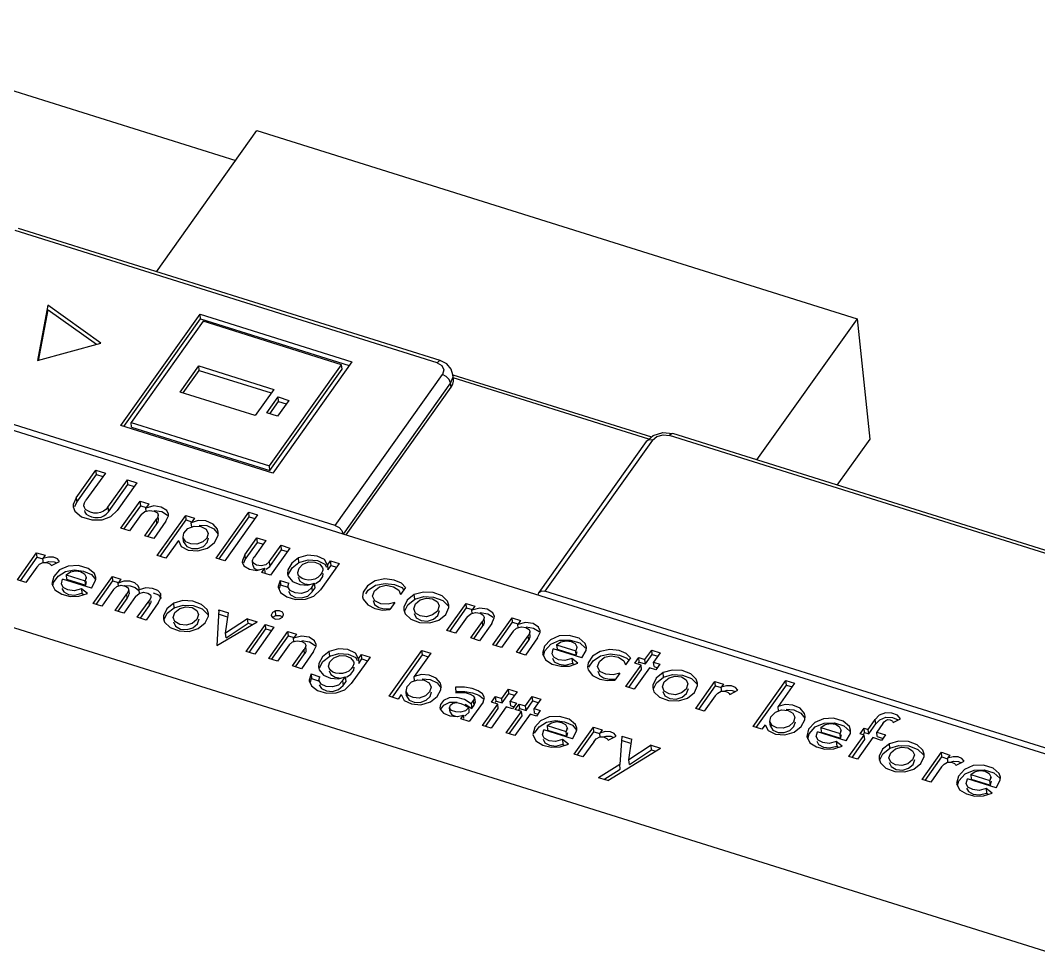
# Model space of a CAD drawing. Header units: millimetres. Extents: x 0 to 594, y 0 to 420.
# Drawn here: x 445.39 to 457.4, y 227.58 to 238.51 of the extents above; entities that cross this region are included whole.
import ezdxf

# ---------------------------------------------------------------- set-up
doc = ezdxf.new("R2010")
doc.units = ezdxf.units.MM
doc.header["$LTSCALE"] = 32.67
doc.layers.get('0').update_dxf_attribs({"linetype": 'CONTINUOUS'})
doc.styles.get("Standard").update_dxf_attribs({"font": 'txt', "width": 0.8})
doc.dimstyles.get("Standard").update_dxf_attribs({"dimtxt": 2.5, "dimasz": 3, "dimexe": 1.5, "dimexo": 1.2, "dimtad": 1, "dimdsep": 46, "dimtxsty": 'STANDARD', "dimblk": '_FILLED', "dimblk1": '_FILLED', "dimblk2": '_FILLED', "dimcen": 0.09, "dimazin": 2, "dimtol": 1, "dimtp": 0.01, "dimtm": 0.01, "dimtfac": 1, "dimtofl": 0, "dimtmove": 0, "dimatfit": 3, "dimldrblk": '_FILLED', "dimfxl": 1, "dimtolj": 1, "dimarcsym": 0})

# ---------------------------------------------------------------- blocks, each defined once
blk = doc.blocks.new('_FILLED')
at = {"color": 0, "linetype": 'BYBLOCK'}
blk.add_solid([(0, 0), (-1, 0.1667), (-1, -0.1667)], dxfattribs=at)

msp = doc.modelspace()

# ---------------------------------------------------------------- linework, layer by layer
at = {"color": 7, "linetype": 'CONTINUOUS'}
for p, q in [((422.472, 238.507), (527.627, 205.526)), ((444.16, 238.037), (447.932, 236.854)), ((446.998, 235.542), (448.182, 237.206)), ((448.182, 237.206), (455.257, 234.987)), ((450.343, 234.493), (445.368, 236.053)), ((445.714, 235.146), (445.592, 234.494)), ((446.34, 234.7), (445.714, 235.146)), ((445.607, 234.491), (445.72, 235.093)), ((445.72, 235.093), (446.29, 234.686)), ((446.577, 233.729), (447.51, 235.04)), ((446.612, 233.717), (447.515, 234.987)), ((447.515, 234.987), (447.51, 235.04)), ((447.51, 235.04), (449.3, 234.478)), ((447.515, 234.987), (449.27, 234.436)), ((455.257, 234.987), (454.073, 233.323)), ((455.257, 234.987), (455.407, 233.567)), ((447.548, 234.957), (446.697, 233.762)), ((449.18, 234.445), (447.548, 234.957)), ((445.592, 234.494), (446.34, 234.7)), ((447.277, 234.122), (447.497, 234.431)), ((447.313, 234.111), (447.502, 234.378)), ((447.502, 234.378), (447.497, 234.431)), ((447.497, 234.431), (448.381, 234.154)), ((447.502, 234.378), (448.351, 234.111)), ((448.33, 233.25), (449.18, 234.445)), ((448.335, 233.196), (449.186, 234.392)), ((449.3, 234.478), (448.367, 233.167)), ((449.186, 234.392), (449.18, 234.445)), ((450.419, 234.453), (450.343, 234.493)), ((450.492, 234.326), (452.832, 233.592)), ((450.498, 234.273), (450.493, 234.326)), ((449.199, 232.447), (443.781, 234.147)), ((449.102, 232.548), (443.862, 234.192)), ((448.381, 234.154), (448.161, 233.845)), ((450.465, 234.231), (449.198, 232.447)), ((449.232, 232.437), (450.472, 234.18)), ((448.161, 233.845), (447.277, 234.122)), ((448.298, 233.876), (448.432, 234.064)), ((448.557, 234.024), (448.424, 233.836)), ((448.437, 234.01), (448.432, 234.064)), ((448.432, 234.064), (448.557, 234.024)), ((448.334, 233.865), (448.437, 234.01)), ((448.437, 234.01), (448.527, 233.982)), ((448.424, 233.836), (448.298, 233.876)), ((448.367, 233.167), (446.577, 233.729)), ((446.703, 233.708), (446.697, 233.762)), ((446.697, 233.762), (448.33, 233.25)), ((446.703, 233.708), (448.335, 233.196)), ((452.771, 233.54), (451.504, 231.759)), ((452.968, 233.644), (453.085, 233.633)), ((464.98, 229.902), (453.085, 233.633)), ((455.407, 233.567), (455.021, 233.025)), ((446.05, 232.876), (446.282, 233.202)), ((446.288, 233.149), (446.282, 233.202)), ((446.282, 233.202), (446.394, 233.167)), ((448.335, 233.196), (448.33, 233.25)), ((446.056, 232.823), (446.288, 233.149)), ((446.394, 233.167), (446.164, 232.845)), ((446.288, 233.149), (446.364, 233.125)), ((446.424, 232.763), (446.654, 233.086)), ((446.659, 233.033), (446.654, 233.086)), ((446.654, 233.086), (446.765, 233.051)), ((446.43, 232.71), (446.659, 233.033)), ((446.765, 233.051), (446.533, 232.725)), ((446.659, 233.033), (446.735, 233.009)), ((446.05, 232.876), (446.016, 232.795)), ((446.035, 232.773), (446.056, 232.823)), ((446.578, 232.515), (446.805, 232.835)), ((446.811, 232.781), (446.805, 232.835)), ((446.805, 232.835), (446.907, 232.802)), ((446.016, 232.795), (446.016, 232.769)), ((446.613, 232.504), (446.811, 232.781)), ((446.811, 232.781), (446.875, 232.761)), ((446.818, 232.678), (446.86, 232.712)), ((446.907, 232.802), (446.872, 232.753)), ((446.965, 232.779), (446.872, 232.753)), ((446.876, 232.716), (446.872, 232.753)), ((446.97, 232.726), (447.06, 232.712)), ((447.007, 232.696), (447.016, 232.673)), ((447.06, 232.712), (447.125, 232.671)), ((447.699, 232.164), (448.084, 232.705)), ((448.09, 232.652), (448.084, 232.705)), ((448.084, 232.705), (448.186, 232.673)), ((446.818, 232.678), (446.68, 232.483)), ((446.859, 232.427), (446.997, 232.622)), ((447.108, 232.597), (446.964, 232.394)), ((447.006, 232.636), (446.997, 232.622)), ((447.002, 232.568), (447.011, 232.582)), ((447.005, 232.195), (447.341, 232.666)), ((447.016, 232.673), (447.016, 232.664)), ((447.022, 232.61), (447.022, 232.619)), ((447.041, 232.183), (447.347, 232.613)), ((447.108, 232.597), (447.137, 232.662)), ((447.137, 232.662), (447.137, 232.681)), ((447.347, 232.613), (447.341, 232.666)), ((447.341, 232.666), (447.444, 232.634)), ((447.347, 232.613), (447.41, 232.593)), ((447.444, 232.634), (447.406, 232.58)), ((447.489, 232.606), (447.406, 232.58)), ((447.412, 232.527), (447.406, 232.58)), ((447.734, 232.153), (448.09, 232.652)), ((448.186, 232.673), (447.801, 232.132)), ((448.09, 232.652), (448.156, 232.631)), ((446.68, 232.483), (446.578, 232.515)), ((446.894, 232.416), (447.002, 232.568)), ((447.311, 232.411), (447.32, 232.457)), ((447.32, 232.457), (447.368, 232.511)), ((447.368, 232.511), (447.442, 232.54)), ((447.442, 232.54), (447.521, 232.537)), ((447.723, 232.428), (447.726, 232.471)), ((446.964, 232.394), (446.859, 232.427)), ((447.256, 232.369), (447.109, 232.162)), ((447.256, 232.369), (447.257, 232.352)), ((447.256, 232.369), (447.289, 232.3)), ((447.317, 232.358), (447.311, 232.412)), ((447.312, 232.403), (447.311, 232.411)), ((447.344, 232.357), (447.312, 232.403)), ((447.317, 232.357), (447.318, 232.349)), ((447.318, 232.349), (447.353, 232.301)), ((447.551, 232.302), (447.596, 232.348)), ((447.596, 232.348), (447.612, 232.401)), ((448.038, 232.2), (448.182, 232.403)), ((448.044, 232.147), (448.188, 232.349)), ((448.288, 232.37), (448.149, 232.175)), ((448.188, 232.349), (448.182, 232.403)), ((448.182, 232.403), (448.288, 232.37)), ((448.188, 232.349), (448.258, 232.328)), ((463.835, 227.857), (449.199, 232.447)), ((445.357, 231.908), (445.584, 232.227)), ((445.59, 232.174), (445.584, 232.227)), ((445.584, 232.227), (445.685, 232.196)), ((447.289, 232.3), (447.372, 232.256)), ((447.353, 232.301), (447.414, 232.276)), ((447.414, 232.276), (447.486, 232.277)), ((447.486, 232.277), (447.551, 232.302)), ((448.327, 232.119), (448.466, 232.314)), ((448.333, 232.066), (448.471, 232.261)), ((448.568, 232.282), (448.341, 231.962)), ((448.471, 232.261), (448.466, 232.314)), ((448.466, 232.314), (448.568, 232.282)), ((448.471, 232.261), (448.538, 232.24)), ((445.392, 231.897), (445.59, 232.174)), ((445.59, 232.174), (445.657, 232.153)), ((445.657, 232.112), (445.703, 232.112)), ((445.685, 232.196), (445.658, 232.158)), ((445.664, 232.105), (445.658, 232.158)), ((445.703, 232.112), (445.74, 232.096)), ((445.758, 232.075), (445.854, 232.123)), ((445.789, 232.12), (445.821, 232.106)), ((447.109, 232.162), (447.005, 232.195)), ((447.801, 232.132), (447.699, 232.164)), ((448.027, 232.108), (448.044, 232.147)), ((448.13, 232.124), (448.13, 232.134)), ((448.136, 232.07), (448.13, 232.123)), ((448.141, 232.162), (448.149, 232.175)), ((448.596, 232.049), (448.675, 232.112)), ((448.78, 232.197), (448.67, 232.166)), ((448.675, 232.112), (448.784, 232.144)), ((448.891, 232.188), (448.78, 232.197)), ((448.784, 232.144), (448.895, 232.136)), ((448.978, 232.146), (448.891, 232.188)), ((448.895, 232.136), (448.983, 232.093)), ((449.151, 232.099), (448.929, 231.787)), ((449.013, 232.078), (448.978, 232.146)), ((449.013, 232.078), (449.05, 232.13)), ((449.056, 232.077), (449.05, 232.13)), ((449.05, 232.13), (449.151, 232.099)), ((445.586, 232.056), (445.458, 231.877)), ((445.854, 232.023), (445.785, 231.946)), ((445.837, 231.951), (445.924, 232.005)), ((445.955, 232.069), (445.854, 232.023)), ((445.924, 232.005), (446.028, 232.025)), ((445.93, 231.966), (445.981, 232)), ((446.076, 232.076), (445.955, 232.069)), ((446.028, 232.025), (446.136, 232.011)), ((446.19, 232.042), (446.076, 232.076)), ((446.136, 232.011), (446.23, 231.97)), ((446.147, 231.979), (446.168, 231.939)), ((448.182, 232.018), (448.274, 232.044)), ((448.239, 231.995), (448.274, 232.044)), ((448.341, 231.962), (448.239, 231.995)), ((448.279, 231.991), (448.274, 232.044)), ((448.291, 232.031), (448.333, 232.066)), ((448.547, 232.023), (448.543, 231.979)), ((448.554, 231.974), (448.596, 232.049)), ((448.669, 231.967), (448.662, 231.992)), ((448.955, 232.049), (448.958, 232.035)), ((448.959, 231.948), (448.963, 231.983)), ((448.983, 232.093), (449.001, 232.058)), ((449.013, 232.078), (449.019, 232.025)), ((449.019, 232.025), (449.056, 232.077)), ((449.056, 232.077), (449.121, 232.057)), ((445.458, 231.877), (445.357, 231.908)), ((445.785, 231.946), (445.763, 231.86)), ((445.763, 231.86), (445.799, 231.787)), ((445.877, 231.859), (445.89, 231.915)), ((446.229, 231.809), (445.89, 231.915)), ((445.93, 231.966), (445.936, 231.913)), ((445.93, 231.966), (446.157, 231.895)), ((445.936, 231.913), (446.163, 231.842)), ((446.168, 231.939), (446.157, 231.895)), ((446.163, 231.842), (446.157, 231.895)), ((446.163, 231.842), (446.173, 231.886)), ((446.168, 231.939), (446.169, 231.923)), ((446.229, 231.809), (446.279, 231.899)), ((446.23, 231.97), (446.281, 231.907)), ((446.25, 231.628), (446.477, 231.947)), ((446.279, 231.899), (446.281, 231.935)), ((446.286, 231.617), (446.483, 231.894)), ((446.483, 231.894), (446.477, 231.947)), ((446.477, 231.947), (446.578, 231.916)), ((446.483, 231.894), (446.546, 231.874)), ((446.578, 231.916), (446.545, 231.869)), ((446.613, 231.893), (446.545, 231.869)), ((446.548, 231.833), (446.545, 231.869)), ((446.683, 231.89), (446.613, 231.893)), ((448.456, 231.9), (448.461, 231.847)), ((448.456, 231.9), (448.558, 231.868)), ((448.546, 231.826), (448.558, 231.868)), ((448.668, 231.939), (448.689, 231.893)), ((448.687, 231.943), (448.669, 231.967)), ((448.689, 231.893), (448.741, 231.861)), ((448.787, 231.904), (448.749, 231.91)), ((448.777, 231.843), (448.862, 231.866)), ((448.826, 231.907), (448.787, 231.904)), ((448.828, 231.818), (448.862, 231.866)), ((448.868, 231.813), (448.862, 231.866)), ((449.581, 231.842), (449.695, 231.864)), ((445.882, 231.806), (445.903, 231.764)), ((445.903, 231.764), (445.959, 231.735)), ((445.959, 231.735), (446.034, 231.725)), ((446.034, 231.725), (446.117, 231.748)), ((446.111, 231.801), (446.117, 231.748)), ((446.182, 231.747), (446.111, 231.801)), ((446.117, 231.748), (446.137, 231.732)), ((446.489, 231.791), (446.351, 231.597)), ((446.489, 231.791), (446.529, 231.828)), ((446.509, 231.547), (446.647, 231.741)), ((446.667, 231.778), (446.647, 231.741)), ((446.663, 231.811), (446.668, 231.796)), ((446.668, 231.796), (446.667, 231.778)), ((446.668, 231.796), (446.674, 231.743)), ((446.672, 231.725), (446.674, 231.742)), ((446.687, 231.837), (446.746, 231.817)), ((446.746, 231.817), (446.787, 231.782)), ((446.75, 231.709), (446.791, 231.745)), ((446.873, 231.812), (446.791, 231.788)), ((446.791, 231.788), (446.791, 231.807)), ((446.795, 231.746), (446.791, 231.788)), ((448.448, 231.807), (448.461, 231.847)), ((448.461, 231.847), (448.545, 231.821)), ((448.828, 231.818), (448.778, 231.77)), ((448.834, 231.765), (448.868, 231.813)), ((448.852, 231.714), (448.929, 231.787)), ((449.435, 231.761), (449.428, 231.708)), ((449.935, 231.818), (449.876, 231.735)), ((450.144, 231.762), (450.037, 231.732)), ((450.261, 231.757), (450.144, 231.762)), ((450.365, 231.718), (450.261, 231.757)), ((451.497, 231.726), (451.504, 231.759)), ((451.504, 231.759), (451.535, 231.776)), ((451.535, 231.776), (451.578, 231.772)), ((463.739, 227.958), (451.578, 231.772)), ((446.351, 231.597), (446.25, 231.628)), ((446.544, 231.536), (446.653, 231.688)), ((446.75, 231.709), (446.612, 231.515)), ((446.653, 231.688), (446.672, 231.725)), ((446.771, 231.465), (446.91, 231.659)), ((447.018, 231.635), (446.874, 231.433)), ((446.929, 231.695), (446.91, 231.659)), ((446.915, 231.606), (446.935, 231.642)), ((446.931, 231.713), (446.929, 231.695)), ((446.935, 231.642), (446.936, 231.66)), ((447.018, 231.635), (447.046, 231.688)), ((447.046, 231.688), (447.05, 231.725)), ((447.308, 231.662), (447.201, 231.631)), ((447.425, 231.656), (447.308, 231.662)), ((447.529, 231.617), (447.425, 231.656)), ((448.636, 231.7), (448.708, 231.693)), ((449.55, 231.662), (449.568, 231.616)), ((449.807, 231.639), (449.749, 231.557)), ((449.959, 231.612), (450.043, 231.678)), ((450.03, 231.564), (450.051, 231.623)), ((450.043, 231.678), (450.149, 231.709)), ((450.051, 231.623), (450.108, 231.67)), ((450.149, 231.709), (450.265, 231.704)), ((450.265, 231.704), (450.372, 231.664)), ((450.372, 231.664), (450.437, 231.6)), ((450.421, 231.31), (450.649, 231.629)), ((450.654, 231.576), (450.649, 231.629)), ((450.649, 231.629), (450.751, 231.597)), ((446.612, 231.515), (446.509, 231.547)), ((446.807, 231.454), (446.915, 231.606)), ((447.123, 231.512), (447.207, 231.578)), ((447.207, 231.578), (447.312, 231.608)), ((447.312, 231.608), (447.429, 231.603)), ((447.429, 231.603), (447.536, 231.563)), ((447.536, 231.563), (447.601, 231.499)), ((447.609, 231.48), (447.609, 231.509)), ((447.732, 231.554), (447.71, 231.134)), ((447.735, 231.522), (447.732, 231.554)), ((447.732, 231.554), (447.845, 231.518)), ((447.737, 231.501), (447.83, 231.472)), ((447.812, 231.277), (447.845, 231.518)), ((449.663, 231.55), (449.749, 231.557)), ((449.682, 231.566), (449.752, 231.567)), ((449.915, 231.584), (449.915, 231.553)), ((449.921, 231.533), (449.959, 231.612)), ((450.315, 231.487), (450.335, 231.546)), ((450.445, 231.581), (450.445, 231.609)), ((450.457, 231.299), (450.654, 231.576)), ((450.654, 231.576), (450.718, 231.556)), ((450.662, 231.472), (450.703, 231.507)), ((450.751, 231.597), (450.716, 231.548)), ((450.808, 231.574), (450.716, 231.548)), ((450.72, 231.511), (450.716, 231.548)), ((450.814, 231.52), (450.903, 231.506)), ((450.903, 231.506), (450.968, 231.465)), ((446.874, 231.433), (446.771, 231.465)), ((447.079, 231.483), (447.079, 231.452)), ((447.427, 231.341), (447.479, 231.386)), ((447.479, 231.386), (447.499, 231.446)), ((447.71, 231.134), (448.184, 231.412)), ((448.072, 231.447), (447.812, 231.277)), ((447.817, 231.223), (448.078, 231.394)), ((448.054, 231.062), (448.282, 231.381)), ((448.078, 231.394), (448.072, 231.447)), ((448.072, 231.447), (448.184, 231.412)), ((448.078, 231.394), (448.127, 231.379)), ((448.287, 231.328), (448.282, 231.381)), ((448.282, 231.381), (448.382, 231.35)), ((448.369, 231.466), (448.405, 231.486)), ((449.995, 231.444), (450.1, 231.405)), ((450.263, 231.441), (450.315, 231.487)), ((450.662, 231.472), (450.524, 231.278)), ((450.702, 231.222), (450.84, 231.416)), ((450.951, 231.392), (450.807, 231.189)), ((450.849, 231.43), (450.84, 231.416)), ((450.846, 231.363), (450.855, 231.377)), ((450.85, 231.49), (450.86, 231.467)), ((450.86, 231.467), (450.859, 231.458)), ((450.865, 231.405), (450.865, 231.414)), ((450.951, 231.392), (450.98, 231.457)), ((450.961, 231.141), (451.189, 231.46)), ((450.98, 231.457), (450.981, 231.476)), ((450.997, 231.129), (451.194, 231.407)), ((451.194, 231.407), (451.189, 231.46)), ((451.189, 231.46), (451.291, 231.428)), ((451.194, 231.407), (451.258, 231.386)), ((451.291, 231.428), (451.256, 231.378)), ((451.348, 231.404), (451.256, 231.378)), ((451.26, 231.341), (451.256, 231.378)), ((447.158, 231.344), (447.264, 231.304)), ((447.817, 231.223), (447.812, 231.277)), ((448.09, 231.051), (448.287, 231.328)), ((448.382, 231.35), (448.155, 231.031)), ((448.287, 231.328), (448.352, 231.308)), ((448.32, 230.979), (448.547, 231.298)), ((448.552, 231.245), (448.547, 231.298)), ((448.547, 231.298), (448.649, 231.266)), ((448.649, 231.266), (448.614, 231.217)), ((450.524, 231.278), (450.421, 231.31)), ((450.738, 231.211), (450.846, 231.363)), ((451.202, 231.303), (451.064, 231.108)), ((451.202, 231.303), (451.243, 231.337)), ((451.354, 231.351), (451.443, 231.337)), ((451.389, 231.261), (451.38, 231.247)), ((451.39, 231.321), (451.4, 231.298)), ((451.4, 231.298), (451.399, 231.289)), ((451.443, 231.337), (451.508, 231.296)), ((451.491, 231.222), (451.52, 231.287)), ((451.52, 231.287), (451.521, 231.306)), ((448.355, 230.968), (448.552, 231.245)), ((448.56, 231.141), (448.422, 230.947)), ((448.552, 231.245), (448.616, 231.225)), ((448.56, 231.141), (448.601, 231.176)), ((448.706, 231.243), (448.614, 231.217)), ((448.618, 231.18), (448.614, 231.217)), ((448.712, 231.19), (448.801, 231.175)), ((448.748, 231.159), (448.758, 231.136)), ((448.758, 231.136), (448.758, 231.127)), ((448.801, 231.175), (448.866, 231.134)), ((448.878, 231.126), (448.879, 231.145)), ((450.807, 231.189), (450.702, 231.222)), ((451.064, 231.108), (450.961, 231.141)), ((451.242, 231.053), (451.38, 231.247)), ((451.278, 231.041), (451.386, 231.194)), ((451.491, 231.222), (451.347, 231.02)), ((451.386, 231.194), (451.395, 231.208)), ((451.405, 231.236), (451.405, 231.245)), ((451.641, 231.201), (451.571, 231.124)), ((451.575, 231.069), (451.648, 231.148)), ((451.744, 231.246), (451.641, 231.201)), ((451.648, 231.148), (451.754, 231.194)), ((451.715, 231.142), (451.766, 231.176)), ((451.715, 231.142), (451.72, 231.089)), ((451.715, 231.142), (451.941, 231.071)), ((451.864, 231.251), (451.744, 231.246)), ((451.754, 231.194), (451.874, 231.197)), ((451.979, 231.217), (451.864, 231.251)), ((451.874, 231.197), (451.987, 231.162)), ((451.932, 231.155), (451.952, 231.115)), ((451.987, 231.162), (452.057, 231.1)), ((448.155, 231.031), (448.054, 231.062)), ((448.6, 230.891), (448.738, 231.085)), ((448.636, 230.88), (448.744, 231.032)), ((448.849, 231.061), (448.705, 230.858)), ((448.747, 231.099), (448.738, 231.085)), ((448.744, 231.032), (448.753, 231.046)), ((448.763, 231.074), (448.763, 231.083)), ((448.849, 231.061), (448.878, 231.126)), ((449.144, 231.093), (449.034, 231.061)), ((449.039, 231.008), (449.148, 231.039)), ((449.255, 231.084), (449.144, 231.093)), ((449.148, 231.039), (449.259, 231.031)), ((449.342, 231.042), (449.255, 231.084)), ((449.259, 231.031), (449.347, 230.989)), ((449.377, 230.974), (449.342, 231.042)), ((449.377, 230.974), (449.414, 231.026)), ((449.42, 230.973), (449.414, 231.026)), ((449.414, 231.026), (449.515, 230.995)), ((449.742, 230.533), (450.127, 231.074)), ((449.778, 230.522), (450.133, 231.021)), ((450.231, 231.042), (450.035, 230.767)), ((450.133, 231.021), (450.127, 231.074)), ((450.127, 231.074), (450.231, 231.042)), ((450.133, 231.021), (450.201, 231)), ((451.347, 231.02), (451.242, 231.053)), ((451.571, 231.124), (451.548, 231.036)), ((451.548, 231.036), (451.583, 230.963)), ((451.56, 231.01), (451.575, 231.069)), ((451.661, 231.035), (451.675, 231.091)), ((452.014, 230.985), (451.675, 231.091)), ((451.72, 231.089), (451.947, 231.018)), ((451.952, 231.115), (451.941, 231.071)), ((451.947, 231.018), (451.941, 231.071)), ((451.947, 231.018), (451.958, 231.062)), ((451.952, 231.115), (451.954, 231.099)), ((452.014, 230.985), (452.063, 231.073)), ((452.063, 231.073), (452.066, 231.11)), ((452.234, 231.01), (452.348, 231.032)), ((452.757, 230.968), (452.836, 231.079)), ((452.762, 230.915), (452.841, 231.026)), ((452.841, 231.026), (452.836, 231.079)), ((452.836, 231.079), (452.937, 231.047)), ((452.841, 231.026), (452.907, 231.005)), ((452.937, 231.047), (452.858, 230.936)), ((448.422, 230.947), (448.32, 230.979)), ((448.911, 230.919), (448.908, 230.875)), ((448.918, 230.87), (448.96, 230.945)), ((448.96, 230.945), (449.039, 231.008)), ((449.515, 230.995), (449.293, 230.682)), ((449.319, 230.944), (449.322, 230.931)), ((449.347, 230.989), (449.365, 230.954)), ((449.377, 230.974), (449.383, 230.921)), ((449.383, 230.921), (449.42, 230.973)), ((449.42, 230.973), (449.485, 230.953)), ((451.667, 230.982), (451.688, 230.94)), ((451.688, 230.94), (451.744, 230.911)), ((451.744, 230.911), (451.818, 230.901)), ((451.818, 230.901), (451.901, 230.923)), ((451.896, 230.977), (451.901, 230.923)), ((451.967, 230.923), (451.896, 230.977)), ((451.901, 230.923), (451.922, 230.908)), ((452.087, 230.929), (452.081, 230.876)), ((452.093, 230.876), (452.144, 230.953)), ((452.144, 230.953), (452.234, 231.01)), ((452.587, 230.986), (452.528, 230.903)), ((452.53, 230.649), (452.71, 230.902)), ((452.637, 230.925), (452.684, 230.991)), ((452.71, 230.902), (452.637, 230.925)), ((452.679, 230.924), (452.689, 230.937)), ((452.689, 230.937), (452.684, 230.991)), ((452.684, 230.991), (452.757, 230.968)), ((452.689, 230.937), (452.762, 230.915)), ((452.715, 230.849), (452.71, 230.902)), ((452.762, 230.915), (452.757, 230.968)), ((452.864, 230.883), (452.858, 230.936)), ((452.858, 230.936), (452.931, 230.913)), ((452.931, 230.913), (452.884, 230.847)), ((448.705, 230.858), (448.6, 230.891)), ((448.82, 230.796), (448.825, 230.743)), ((448.82, 230.796), (448.922, 230.764)), ((449.033, 230.863), (449.026, 230.888)), ((449.032, 230.835), (449.053, 230.789)), ((449.051, 230.839), (449.033, 230.863)), ((449.053, 230.789), (449.104, 230.757)), ((449.151, 230.8), (449.113, 230.806)), ((449.19, 230.802), (449.151, 230.8)), ((449.322, 230.843), (449.327, 230.878)), ((450.12, 230.791), (450.035, 230.767)), ((452.202, 230.83), (452.221, 230.784)), ((452.46, 230.807), (452.401, 230.725)), ((452.565, 230.638), (452.715, 230.849)), ((452.811, 230.87), (452.631, 230.617)), ((452.884, 230.847), (452.811, 230.87)), ((452.864, 230.883), (452.892, 230.874)), ((453.077, 230.842), (452.971, 230.812)), ((452.976, 230.759), (453.082, 230.789)), ((453.194, 230.837), (453.077, 230.842)), ((453.082, 230.789), (453.198, 230.784)), ((453.298, 230.798), (453.194, 230.837)), ((453.198, 230.784), (453.305, 230.744)), ((448.812, 230.702), (448.825, 230.743)), ((448.825, 230.743), (448.909, 230.717)), ((448.911, 230.722), (448.922, 230.764)), ((449.141, 230.739), (449.226, 230.762)), ((449.192, 230.714), (449.142, 230.666)), ((449.192, 230.714), (449.226, 230.762)), ((449.198, 230.661), (449.232, 230.709)), ((449.216, 230.61), (449.293, 230.682)), ((449.232, 230.709), (449.226, 230.762)), ((449.951, 230.648), (450.004, 230.702)), ((450.004, 230.702), (450.078, 230.728)), ((450.041, 230.714), (450.035, 230.767)), ((450.078, 230.728), (450.153, 230.723)), ((450.13, 230.738), (450.222, 230.73)), ((450.153, 230.723), (450.211, 230.691)), ((450.211, 230.691), (450.235, 230.64)), ((450.351, 230.611), (450.354, 230.655)), ((452.315, 230.718), (452.401, 230.725)), ((452.335, 230.734), (452.405, 230.735)), ((452.849, 230.664), (452.848, 230.633)), ((452.854, 230.613), (452.892, 230.693)), ((452.892, 230.693), (452.976, 230.759)), ((452.963, 230.644), (452.984, 230.703)), ((452.984, 230.703), (453.041, 230.751)), ((453.305, 230.744), (453.37, 230.68)), ((453.355, 230.39), (453.582, 230.709)), ((453.378, 230.661), (453.378, 230.689)), ((453.39, 230.379), (453.587, 230.656)), ((453.587, 230.656), (453.582, 230.709)), ((453.582, 230.709), (453.683, 230.677)), ((453.587, 230.656), (453.655, 230.635)), ((453.683, 230.677), (453.656, 230.639)), ((454.033, 230.177), (454.418, 230.718)), ((454.069, 230.166), (454.424, 230.665)), ((454.521, 230.686), (454.326, 230.411)), ((454.424, 230.665), (454.418, 230.718)), ((454.418, 230.718), (454.521, 230.686)), ((454.424, 230.665), (454.491, 230.644)), ((449, 230.596), (449.073, 230.589)), ((449.846, 230.5), (449.742, 230.533)), ((449.883, 230.553), (449.846, 230.5)), ((449.939, 230.591), (449.951, 230.648)), ((449.945, 230.538), (449.939, 230.591)), ((449.967, 230.544), (449.939, 230.591)), ((449.945, 230.538), (449.976, 230.488)), ((450.022, 230.517), (449.967, 230.544)), ((450.167, 230.537), (450.095, 230.512)), ((450.223, 230.532), (450.24, 230.587)), ((450.308, 230.531), (450.351, 230.611)), ((450.523, 230.641), (450.527, 230.575)), ((450.528, 230.588), (450.633, 230.589)), ((450.633, 230.589), (450.723, 230.573)), ((450.723, 230.573), (450.796, 230.546)), ((450.796, 230.546), (450.848, 230.508)), ((450.863, 230.519), (450.842, 230.561)), ((451.068, 230.507), (451.147, 230.619)), ((451.073, 230.454), (451.152, 230.565)), ((451.152, 230.565), (451.147, 230.619)), ((451.147, 230.619), (451.248, 230.587)), ((451.152, 230.565), (451.214, 230.546)), ((451.248, 230.587), (451.169, 230.476)), ((452.631, 230.617), (452.53, 230.649)), ((453.196, 230.521), (453.248, 230.567)), ((453.248, 230.567), (453.269, 230.626)), ((453.584, 230.538), (453.456, 230.358)), ((453.655, 230.594), (453.701, 230.594)), ((453.662, 230.586), (453.656, 230.639)), ((453.701, 230.594), (453.738, 230.577)), ((453.756, 230.556), (453.851, 230.604)), ((453.785, 230.602), (453.819, 230.588)), ((449.976, 230.488), (450.035, 230.462)), ((450.004, 230.443), (450.115, 230.434)), ((450.095, 230.512), (450.022, 230.517)), ((450.035, 230.462), (450.108, 230.46)), ((450.108, 230.46), (450.176, 230.486)), ((450.115, 230.434), (450.227, 230.467)), ((450.176, 230.486), (450.223, 230.532)), ((450.227, 230.467), (450.308, 230.531)), ((450.344, 230.436), (450.337, 230.397)), ((450.38, 230.483), (450.344, 230.436)), ((450.349, 230.382), (450.386, 230.43)), ((450.448, 230.515), (450.38, 230.483)), ((450.386, 230.43), (450.455, 230.462)), ((450.455, 230.462), (450.544, 230.465)), ((450.586, 230.448), (450.634, 230.429)), ((450.709, 230.443), (450.629, 230.494)), ((450.634, 230.429), (450.678, 230.4)), ((450.635, 230.441), (450.714, 230.389)), ((450.847, 230.465), (450.685, 230.237)), ((450.709, 230.443), (450.736, 230.482)), ((450.709, 230.443), (450.714, 230.389)), ((450.714, 230.389), (450.742, 230.428)), ((450.747, 230.513), (450.736, 230.482)), ((450.742, 230.428), (450.753, 230.459)), ((450.747, 230.513), (450.753, 230.459)), ((450.841, 230.188), (451.021, 230.442)), ((450.847, 230.465), (450.863, 230.519)), ((450.948, 230.465), (450.995, 230.53)), ((451.021, 230.442), (450.948, 230.465)), ((450.991, 230.463), (451.001, 230.477)), ((451.001, 230.477), (450.995, 230.53)), ((450.995, 230.53), (451.068, 230.507)), ((451.001, 230.477), (451.073, 230.454)), ((451.027, 230.388), (451.021, 230.442)), ((451.073, 230.454), (451.068, 230.507)), ((451.175, 230.422), (451.169, 230.476)), ((451.169, 230.476), (451.242, 230.453)), ((451.175, 230.422), (451.204, 230.413)), ((451.242, 230.453), (451.195, 230.387)), ((451.228, 230.377), (451.275, 230.442)), ((451.281, 230.389), (451.275, 230.442)), ((451.275, 230.442), (451.348, 230.42)), ((451.348, 230.42), (451.427, 230.531)), ((451.354, 230.366), (451.348, 230.42)), ((451.354, 230.366), (451.433, 230.478)), ((451.433, 230.478), (451.427, 230.531)), ((451.427, 230.531), (451.529, 230.499)), ((451.433, 230.478), (451.494, 230.458)), ((451.529, 230.499), (451.449, 230.388)), ((452.928, 230.524), (453.033, 230.485)), ((454.411, 230.435), (454.326, 230.411)), ((450.459, 230.345), (450.453, 230.398)), ((450.476, 230.367), (450.453, 230.398)), ((450.455, 230.302), (450.541, 230.294)), ((450.525, 230.349), (450.476, 230.367)), ((450.583, 230.345), (450.525, 230.349)), ((450.541, 230.294), (450.616, 230.312)), ((450.639, 230.363), (450.583, 230.345)), ((450.585, 230.269), (450.616, 230.312)), ((450.62, 230.272), (450.616, 230.312)), ((450.617, 230.301), (450.639, 230.306)), ((450.678, 230.4), (450.639, 230.363)), ((450.639, 230.306), (450.683, 230.345)), ((450.876, 230.177), (451.027, 230.388)), ((451.122, 230.41), (450.942, 230.157)), ((451.121, 230.101), (451.301, 230.354)), ((451.195, 230.387), (451.122, 230.41)), ((451.157, 230.089), (451.307, 230.301)), ((451.403, 230.322), (451.222, 230.069)), ((451.301, 230.354), (451.228, 230.377)), ((451.271, 230.375), (451.281, 230.389)), ((451.281, 230.389), (451.354, 230.366)), ((451.307, 230.301), (451.301, 230.354)), ((451.476, 230.299), (451.403, 230.322)), ((451.455, 230.335), (451.449, 230.388)), ((451.449, 230.388), (451.522, 230.365)), ((451.455, 230.335), (451.484, 230.326)), ((451.522, 230.365), (451.476, 230.299)), ((451.748, 230.296), (451.628, 230.29)), ((451.863, 230.263), (451.748, 230.296)), ((453.456, 230.358), (453.355, 230.39)), ((454.23, 230.236), (454.242, 230.292)), ((454.242, 230.292), (454.294, 230.346)), ((454.294, 230.346), (454.368, 230.372)), ((454.331, 230.358), (454.326, 230.411)), ((454.368, 230.372), (454.444, 230.367)), ((454.421, 230.382), (454.513, 230.374)), ((454.444, 230.367), (454.502, 230.335)), ((454.502, 230.335), (454.525, 230.285)), ((454.641, 230.256), (454.645, 230.3)), ((450.685, 230.237), (450.585, 230.269)), ((450.942, 230.157), (450.841, 230.188)), ((451.454, 230.098), (451.51, 230.173)), ((451.526, 230.244), (451.457, 230.167)), ((451.51, 230.173), (451.597, 230.226)), ((451.628, 230.29), (451.526, 230.244)), ((451.597, 230.226), (451.701, 230.246)), ((451.602, 230.187), (451.654, 230.221)), ((451.602, 230.187), (451.608, 230.134)), ((451.602, 230.187), (451.829, 230.116)), ((451.701, 230.246), (451.809, 230.232)), ((451.809, 230.232), (451.903, 230.191)), ((451.82, 230.2), (451.84, 230.16)), ((451.903, 230.191), (451.953, 230.128)), ((454.136, 230.145), (454.033, 230.177)), ((454.174, 230.198), (454.136, 230.145)), ((454.236, 230.182), (454.23, 230.236)), ((454.258, 230.188), (454.23, 230.236)), ((454.236, 230.182), (454.266, 230.133)), ((454.312, 230.161), (454.258, 230.188)), ((454.457, 230.181), (454.385, 230.157)), ((454.466, 230.13), (454.513, 230.176)), ((454.513, 230.176), (454.531, 230.231)), ((454.758, 230.224), (454.687, 230.146)), ((454.86, 230.269), (454.758, 230.224)), ((454.764, 230.171), (454.87, 230.217)), ((454.831, 230.165), (454.882, 230.199)), ((454.98, 230.273), (454.86, 230.269)), ((454.87, 230.217), (454.99, 230.22)), ((455.095, 230.239), (454.98, 230.273)), ((454.99, 230.22), (455.103, 230.184)), ((455.048, 230.178), (455.068, 230.138)), ((455.103, 230.184), (455.174, 230.123)), ((455.389, 230.142), (455.473, 230.26)), ((455.395, 230.089), (455.479, 230.207)), ((455.563, 230.214), (455.49, 230.111)), ((455.563, 230.214), (455.579, 230.233)), ((455.675, 230.282), (455.741, 230.257)), ((455.682, 230.223), (455.771, 230.267)), ((451.222, 230.069), (451.121, 230.101)), ((451.457, 230.167), (451.436, 230.081)), ((451.436, 230.081), (451.471, 230.008)), ((451.549, 230.08), (451.563, 230.136)), ((451.902, 230.03), (451.563, 230.136)), ((451.608, 230.134), (451.835, 230.063)), ((451.84, 230.16), (451.829, 230.116)), ((451.835, 230.063), (451.829, 230.116)), ((451.835, 230.063), (451.846, 230.107)), ((451.84, 230.16), (451.842, 230.144)), ((451.902, 230.03), (451.951, 230.12)), ((451.923, 229.849), (452.15, 230.168)), ((451.951, 230.12), (451.953, 230.156)), ((451.958, 229.838), (452.155, 230.115)), ((452.155, 230.115), (452.15, 230.168)), ((452.15, 230.168), (452.251, 230.136)), ((452.155, 230.115), (452.223, 230.094)), ((452.223, 230.053), (452.269, 230.053)), ((452.251, 230.136), (452.224, 230.098)), ((452.23, 230.045), (452.224, 230.098)), ((452.269, 230.053), (452.306, 230.036)), ((452.324, 230.015), (452.419, 230.063)), ((452.354, 230.061), (452.386, 230.047)), ((452.483, 230.064), (452.459, 229.727)), ((452.483, 230.064), (452.6, 230.027)), ((454.266, 230.133), (454.326, 230.106)), ((454.295, 230.087), (454.406, 230.079)), ((454.385, 230.157), (454.312, 230.161)), ((454.326, 230.106), (454.398, 230.105)), ((454.398, 230.105), (454.466, 230.13)), ((454.406, 230.079), (454.518, 230.111)), ((454.687, 230.146), (454.664, 230.059)), ((454.664, 230.059), (454.7, 229.985)), ((454.676, 230.033), (454.691, 230.092)), ((454.691, 230.092), (454.764, 230.171)), ((454.777, 230.058), (454.791, 230.113)), ((455.13, 230.007), (454.791, 230.113)), ((454.831, 230.165), (454.836, 230.111)), ((454.831, 230.165), (455.058, 230.094)), ((454.836, 230.111), (455.063, 230.04)), ((455.068, 230.138), (455.058, 230.094)), ((455.063, 230.04), (455.058, 230.094)), ((455.063, 230.04), (455.074, 230.084)), ((455.068, 230.138), (455.07, 230.121)), ((455.13, 230.007), (455.179, 230.096)), ((455.162, 229.823), (455.343, 230.076)), ((455.179, 230.096), (455.182, 230.133)), ((455.295, 230.091), (455.342, 230.157)), ((455.343, 230.076), (455.295, 230.091)), ((455.333, 230.083), (455.347, 230.104)), ((455.347, 230.104), (455.342, 230.157)), ((455.342, 230.157), (455.389, 230.142)), ((455.348, 230.023), (455.343, 230.076)), ((455.347, 230.104), (455.395, 230.089)), ((455.395, 230.089), (455.389, 230.142)), ((455.495, 230.057), (455.49, 230.111)), ((455.49, 230.111), (455.592, 230.079)), ((455.495, 230.057), (455.553, 230.039)), ((455.592, 230.079), (455.545, 230.013)), ((451.555, 230.027), (451.576, 229.985)), ((451.576, 229.985), (451.631, 229.956)), ((451.631, 229.956), (451.706, 229.946)), ((451.706, 229.946), (451.789, 229.968)), ((451.784, 230.022), (451.789, 229.968)), ((451.854, 229.968), (451.784, 230.022)), ((451.789, 229.968), (451.809, 229.953)), ((452.152, 229.997), (452.024, 229.817)), ((452.489, 230.01), (452.586, 229.98)), ((452.567, 229.784), (452.6, 230.027)), ((452.828, 229.955), (452.567, 229.784)), ((452.833, 229.902), (452.828, 229.955)), ((452.828, 229.955), (452.938, 229.921)), ((454.783, 230.005), (454.804, 229.963)), ((454.804, 229.963), (454.86, 229.934)), ((454.86, 229.934), (454.934, 229.924)), ((454.934, 229.924), (455.018, 229.946)), ((455.012, 229.999), (455.018, 229.946)), ((455.083, 229.946), (455.012, 229.999)), ((455.018, 229.946), (455.038, 229.931)), ((455.198, 229.812), (455.348, 230.023)), ((455.443, 230.045), (455.263, 229.792)), ((455.545, 230.013), (455.443, 230.045)), ((455.747, 230.005), (455.64, 229.974)), ((455.646, 229.921), (455.752, 229.952)), ((455.864, 230), (455.747, 230.005)), ((455.752, 229.952), (455.868, 229.947)), ((455.968, 229.96), (455.864, 230)), ((455.868, 229.947), (455.975, 229.907)), ((452.024, 229.817), (451.923, 229.849)), ((452.318, 229.538), (452.938, 229.921)), ((452.573, 229.73), (452.833, 229.902)), ((452.833, 229.902), (452.883, 229.887)), ((455.263, 229.792), (455.162, 229.823)), ((455.518, 229.827), (455.518, 229.795)), ((455.562, 229.855), (455.646, 229.921)), ((455.975, 229.907), (456.04, 229.842)), ((456.025, 229.553), (456.252, 229.872)), ((456.048, 229.823), (456.048, 229.852)), ((456.06, 229.541), (456.257, 229.819)), ((456.257, 229.819), (456.252, 229.872)), ((456.252, 229.872), (456.353, 229.84)), ((456.257, 229.819), (456.325, 229.797)), ((456.353, 229.84), (456.326, 229.802)), ((452.459, 229.727), (452.209, 229.572)), ((452.465, 229.674), (452.459, 229.727)), ((452.573, 229.73), (452.567, 229.784)), ((455.866, 229.684), (455.918, 229.729)), ((455.918, 229.729), (455.938, 229.789)), ((456.254, 229.7), (456.126, 229.521)), ((456.325, 229.756), (456.371, 229.757)), ((456.332, 229.749), (456.326, 229.802)), ((456.371, 229.757), (456.408, 229.74)), ((456.426, 229.719), (456.521, 229.767)), ((456.455, 229.764), (456.488, 229.75)), ((456.626, 229.715), (456.524, 229.669)), ((456.747, 229.719), (456.626, 229.715)), ((456.861, 229.685), (456.747, 229.719)), ((452.318, 229.538), (452.209, 229.572)), ((452.27, 229.553), (452.465, 229.674)), ((455.597, 229.687), (455.703, 229.647)), ((456.453, 229.592), (456.431, 229.505)), ((456.524, 229.669), (456.453, 229.592)), ((456.531, 229.617), (456.637, 229.663)), ((456.598, 229.611), (456.649, 229.645)), ((456.598, 229.611), (456.603, 229.557)), ((456.598, 229.611), (456.824, 229.539)), ((456.637, 229.663), (456.757, 229.665)), ((456.757, 229.665), (456.87, 229.63)), ((456.815, 229.624), (456.835, 229.583)), ((456.835, 229.583), (456.824, 229.539)), ((456.835, 229.584), (456.837, 229.567)), ((456.87, 229.63), (456.94, 229.568)), ((456.946, 229.542), (456.948, 229.579)), ((456.126, 229.521), (456.025, 229.553)), ((456.431, 229.505), (456.466, 229.431)), ((456.544, 229.504), (456.558, 229.559)), ((456.897, 229.453), (456.558, 229.559)), ((456.603, 229.557), (456.83, 229.486)), ((456.83, 229.486), (456.824, 229.539)), ((456.83, 229.486), (456.841, 229.53)), ((456.897, 229.453), (456.946, 229.542)), ((456.55, 229.45), (456.571, 229.409)), ((456.571, 229.409), (456.626, 229.379)), ((456.626, 229.379), (456.701, 229.37)), ((456.701, 229.37), (456.784, 229.392)), ((456.779, 229.445), (456.784, 229.392)), ((456.85, 229.391), (456.779, 229.445)), ((456.784, 229.392), (456.805, 229.377))]:
    msp.add_line(p, q, dxfattribs=at)
at = {"color": 9, "linetype": 'CONTINUOUS'}
for p, q in [((450.306, 234.468), (445.331, 236.028)), ((450.386, 234.384), (450.369, 234.329)), ((449.102, 232.548), (450.369, 234.329)), ((450.414, 234.306), (450.369, 234.329)), ((450.492, 234.298), (450.465, 234.231)), ((450.493, 234.326), (450.492, 234.298)), ((452.801, 233.565), (450.495, 234.288)), ((450.471, 234.177), (450.465, 234.231)), ((452.845, 233.553), (451.578, 231.772)), ((452.845, 233.553), (452.898, 233.596)), ((452.898, 233.596), (452.971, 233.616)), ((452.971, 233.616), (453.047, 233.608)), ((464.942, 229.877), (453.047, 233.608)), ((446.05, 232.876), (446.056, 232.823)), ((446.424, 232.763), (446.43, 232.71)), ((447.002, 232.568), (446.997, 232.622)), ((447.022, 232.61), (447.016, 232.664)), ((447.318, 232.349), (447.312, 232.403)), ((448.038, 232.2), (448.044, 232.147)), ((448.327, 232.119), (448.333, 232.066)), ((448.675, 232.112), (448.67, 232.166)), ((446.653, 231.688), (446.647, 231.741)), ((448.828, 231.818), (448.834, 231.765)), ((446.915, 231.606), (446.91, 231.659)), ((447.207, 231.578), (447.201, 231.631)), ((450.043, 231.678), (450.037, 231.732)), ((448.405, 231.486), (448.4, 231.54)), ((450.846, 231.363), (450.84, 231.416)), ((450.865, 231.405), (450.859, 231.458)), ((451.405, 231.236), (451.399, 231.289)), ((451.386, 231.194), (451.38, 231.247)), ((448.744, 231.032), (448.738, 231.085)), ((448.763, 231.074), (448.758, 231.127)), ((449.039, 231.008), (449.034, 231.061)), ((452.976, 230.759), (452.971, 230.812)), ((449.192, 230.714), (449.198, 230.661)), ((450.742, 230.428), (450.736, 230.482)), ((455.479, 230.207), (455.473, 230.26)), ((455.646, 229.921), (455.64, 229.974))]:
    msp.add_line(p, q, dxfattribs=at)
for points in [[(450.306, 234.468), (450.33, 234.491), (450.343, 234.493)], [(450.306, 234.468), (450.363, 234.434), (450.386, 234.384)], [(450.465, 234.231), (450.449, 234.27), (450.414, 234.306)], [(452.845, 233.553), (452.802, 233.557), (452.771, 233.54)], [(453.085, 233.633), (453.071, 233.631), (453.047, 233.608)]]:
    msp.add_lwpolyline(points, dxfattribs=at)
at = {"color": 7, "linetype": 'CONTINUOUS'}
for points in [[(450.493, 234.326), (450.471, 234.394), (450.419, 234.453)], [(450.472, 234.18), (450.491, 234.215), (450.499, 234.252), (450.498, 234.273)], [(452.771, 233.54), (452.855, 233.611), (452.968, 233.644)], [(446.142, 232.779), (446.142, 232.786), (446.148, 232.814), (446.164, 232.845)], [(446.016, 232.769), (446.034, 232.717), (446.112, 232.651), (446.233, 232.614)], [(446.424, 232.763), (446.399, 232.735), (446.371, 232.715), (446.337, 232.701), (446.3, 232.694), (446.26, 232.695), (446.22, 232.705), (446.186, 232.72), (446.161, 232.738), (446.147, 232.761), (446.142, 232.779)], [(446.148, 232.725), (446.153, 232.707), (446.168, 232.683), (446.196, 232.664), (446.232, 232.65)], [(446.233, 232.614), (446.356, 232.615), (446.459, 232.654), (446.533, 232.725)], [(446.309, 232.641), (446.344, 232.648), (446.377, 232.662), (446.405, 232.682), (446.43, 232.71)], [(446.86, 232.712), (446.915, 232.726), (446.969, 232.718), (447.007, 232.696)], [(447.137, 232.681), (447.119, 232.724), (447.054, 232.765), (446.965, 232.779)], [(446.232, 232.65), (446.271, 232.642), (446.309, 232.641)], [(447.016, 232.664), (447.012, 232.65), (447.006, 232.636)], [(447.011, 232.582), (447.018, 232.596), (447.022, 232.61)], [(447.665, 232.564), (447.58, 232.601), (447.489, 232.606)], [(447.606, 232.454), (447.589, 232.4), (447.543, 232.354), (447.473, 232.329)], [(447.499, 232.553), (447.59, 232.547), (447.674, 232.508), (447.725, 232.447)], [(447.521, 232.537), (447.581, 232.505), (447.606, 232.454)], [(447.726, 232.471), (447.718, 232.503), (447.665, 232.564)], [(449.102, 232.548), (449.149, 232.524), (449.183, 232.488), (449.199, 232.447)], [(447.473, 232.329), (447.4, 232.331), (447.344, 232.357)], [(447.598, 232.28), (447.68, 232.346), (447.723, 232.428)], [(447.372, 232.256), (447.484, 232.247), (447.598, 232.28)], [(445.586, 232.056), (445.617, 232.09), (445.657, 232.112)], [(445.854, 232.123), (445.829, 232.153), (445.783, 232.173), (445.723, 232.175), (445.658, 232.158)], [(445.692, 232.112), (445.728, 232.122), (445.789, 232.12)], [(445.74, 232.096), (445.747, 232.089), (445.753, 232.082), (445.758, 232.075)], [(448.038, 232.2), (448.01, 232.135), (448.009, 232.116)], [(448.009, 232.116), (448.027, 232.073), (448.092, 232.032), (448.182, 232.018)], [(448.13, 232.134), (448.134, 232.148), (448.141, 232.162)], [(448.176, 232.079), (448.139, 232.102), (448.13, 232.124)], [(448.327, 232.119), (448.286, 232.084), (448.23, 232.071), (448.176, 232.079)], [(448.67, 232.166), (448.591, 232.103), (448.547, 232.023)], [(448.662, 231.992), (448.678, 232.045), (448.724, 232.092), (448.793, 232.118)], [(448.793, 232.118), (448.865, 232.116), (448.921, 232.093), (448.955, 232.049)], [(445.981, 232), (446.043, 232.013), (446.101, 232.004), (446.147, 231.979)], [(446.281, 231.935), (446.265, 231.982), (446.19, 232.042)], [(448.136, 232.071), (448.145, 232.048), (448.182, 232.026), (448.2, 232.023)], [(448.543, 231.979), (448.551, 231.949), (448.602, 231.888)], [(448.958, 232.035), (448.958, 232.021), (448.948, 231.99), (448.928, 231.96), (448.899, 231.935), (448.864, 231.916), (448.826, 231.907)], [(445.775, 231.837), (445.782, 231.876), (445.837, 231.951)], [(445.953, 231.788), (445.898, 231.817), (445.877, 231.859)], [(446.791, 231.807), (446.782, 231.835), (446.741, 231.87), (446.683, 231.89)], [(448.456, 231.9), (448.432, 231.827), (448.432, 231.819)], [(448.602, 231.888), (448.686, 231.85), (448.777, 231.843)], [(448.749, 231.91), (448.714, 231.923), (448.687, 231.943)], [(448.741, 231.861), (448.806, 231.851), (448.807, 231.851)], [(448.872, 231.864), (448.926, 231.899), (448.959, 231.948)], [(449.935, 231.818), (449.884, 231.868), (449.798, 231.904), (449.689, 231.917), (449.575, 231.895), (449.485, 231.838), (449.435, 231.761)], [(449.695, 231.864), (449.804, 231.851), (449.889, 231.815), (449.911, 231.794)], [(445.799, 231.787), (445.879, 231.737), (445.978, 231.712)], [(446.111, 231.801), (446.028, 231.779), (445.953, 231.788)], [(445.978, 231.712), (446.083, 231.714), (446.182, 231.747)], [(446.529, 231.828), (446.582, 231.842), (446.632, 231.833), (446.663, 231.811)], [(446.611, 231.837), (446.618, 231.839), (446.687, 231.837)], [(446.791, 231.745), (446.845, 231.76), (446.895, 231.751)], [(447.05, 231.725), (447.047, 231.74), (447.014, 231.781), (446.951, 231.806), (446.873, 231.812)], [(446.895, 231.751), (446.926, 231.729), (446.931, 231.713)], [(446.957, 231.753), (447.019, 231.728), (447.053, 231.687)], [(448.432, 231.819), (448.46, 231.759), (448.532, 231.707), (448.638, 231.675)], [(448.778, 231.77), (448.707, 231.747), (448.634, 231.752), (448.574, 231.781), (448.546, 231.826)], [(448.552, 231.773), (448.579, 231.728), (448.636, 231.7)], [(448.708, 231.693), (448.781, 231.716), (448.834, 231.765)], [(449.464, 231.743), (449.491, 231.785), (449.581, 231.842)], [(449.544, 231.715), (449.566, 231.777), (449.627, 231.825), (449.707, 231.843), (449.792, 231.826), (449.853, 231.785), (449.876, 231.735)], [(447.201, 231.631), (447.118, 231.566), (447.079, 231.483)], [(447.609, 231.509), (447.593, 231.556), (447.529, 231.617)], [(448.638, 231.675), (448.752, 231.677), (448.852, 231.714)], [(449.428, 231.708), (449.435, 231.679), (449.488, 231.611), (449.571, 231.568), (449.663, 231.55)], [(449.807, 231.639), (449.729, 231.618), (449.643, 231.625), (449.572, 231.659), (449.544, 231.715)], [(449.568, 231.616), (449.617, 231.582), (449.682, 231.566)], [(450.037, 231.732), (449.954, 231.667), (449.915, 231.584)], [(450.108, 231.67), (450.179, 231.69), (450.253, 231.681)], [(450.253, 231.681), (450.309, 231.647), (450.33, 231.599)], [(450.445, 231.609), (450.429, 231.656), (450.365, 231.718)], [(447.085, 231.432), (447.085, 231.432), (447.123, 231.512)], [(447.193, 231.463), (447.215, 231.523), (447.271, 231.57)], [(447.271, 231.57), (447.343, 231.589), (447.417, 231.58)], [(447.417, 231.58), (447.473, 231.547), (447.494, 231.499)], [(447.494, 231.499), (447.473, 231.439), (447.417, 231.391)], [(448.4, 231.54), (448.364, 231.52), (448.35, 231.49), (448.35, 231.486)], [(448.494, 231.5), (448.481, 231.524), (448.446, 231.541), (448.4, 231.54)], [(448.446, 231.446), (448.481, 231.467), (448.494, 231.496), (448.494, 231.5)], [(449.915, 231.553), (449.93, 231.507), (449.995, 231.444)], [(450.107, 231.481), (450.051, 231.514), (450.03, 231.564)], [(450.035, 231.511), (450.057, 231.46), (450.116, 231.427)], [(450.33, 231.599), (450.309, 231.539), (450.253, 231.492)], [(450.325, 231.432), (450.408, 231.499), (450.445, 231.581)], [(450.703, 231.507), (450.759, 231.52), (450.813, 231.512), (450.85, 231.49)], [(450.981, 231.476), (450.963, 231.519), (450.897, 231.559), (450.808, 231.574)], [(447.079, 231.452), (447.093, 231.407), (447.158, 231.344)], [(447.271, 231.38), (447.214, 231.414), (447.193, 231.463)], [(447.199, 231.41), (447.221, 231.36), (447.279, 231.326)], [(447.417, 231.391), (447.345, 231.372), (447.271, 231.38)], [(447.488, 231.331), (447.572, 231.398), (447.609, 231.48)], [(448.35, 231.486), (448.363, 231.462), (448.4, 231.444), (448.446, 231.446)], [(448.405, 231.486), (448.452, 231.487), (448.487, 231.47), (448.488, 231.469)], [(450.1, 231.405), (450.219, 231.4), (450.325, 231.432)], [(450.253, 231.492), (450.182, 231.472), (450.107, 231.481)], [(450.116, 231.427), (450.193, 231.419), (450.263, 231.441)], [(450.859, 231.458), (450.856, 231.444), (450.849, 231.43)], [(450.855, 231.377), (450.861, 231.391), (450.865, 231.405)], [(451.521, 231.306), (451.503, 231.349), (451.437, 231.39), (451.348, 231.404)], [(447.264, 231.304), (447.383, 231.299), (447.488, 231.331)], [(447.279, 231.326), (447.357, 231.319), (447.427, 231.341)], [(451.243, 231.337), (451.299, 231.351), (451.353, 231.343), (451.39, 231.321)], [(451.399, 231.289), (451.396, 231.275), (451.389, 231.261)], [(448.601, 231.176), (448.657, 231.189), (448.711, 231.181), (448.748, 231.159)], [(448.879, 231.145), (448.861, 231.188), (448.796, 231.229), (448.706, 231.243)], [(451.395, 231.208), (451.401, 231.222), (451.405, 231.236)], [(451.766, 231.176), (451.828, 231.189), (451.886, 231.18), (451.932, 231.155)], [(452.066, 231.11), (452.051, 231.155), (451.979, 231.217)], [(448.758, 231.127), (448.754, 231.113), (448.747, 231.099)], [(448.753, 231.046), (448.76, 231.06), (448.763, 231.074)], [(449.034, 231.061), (448.955, 230.999), (448.911, 230.919)], [(449.026, 230.888), (449.042, 230.941), (449.088, 230.987), (449.157, 231.013)], [(449.157, 231.013), (449.23, 231.012), (449.285, 230.988), (449.319, 230.944)], [(451.738, 230.964), (451.682, 230.993), (451.661, 231.035)], [(452.587, 230.986), (452.536, 231.036), (452.451, 231.072), (452.342, 231.085), (452.228, 231.063), (452.138, 231.006), (452.087, 230.929)], [(452.348, 231.032), (452.457, 231.019), (452.542, 230.983), (452.564, 230.962)], [(449.322, 230.931), (449.322, 230.916), (449.312, 230.885), (449.292, 230.855), (449.263, 230.83), (449.228, 230.812), (449.19, 230.802)], [(451.583, 230.963), (451.664, 230.913), (451.763, 230.888)], [(451.896, 230.977), (451.813, 230.954), (451.738, 230.964)], [(451.763, 230.888), (451.868, 230.89), (451.967, 230.923)], [(452.197, 230.883), (452.219, 230.945), (452.28, 230.993), (452.36, 231.011), (452.445, 230.994), (452.506, 230.953), (452.528, 230.903)], [(448.82, 230.796), (448.796, 230.723), (448.796, 230.715)], [(448.908, 230.875), (448.915, 230.845), (448.966, 230.784)], [(448.966, 230.784), (449.05, 230.746), (449.141, 230.739)], [(449.113, 230.806), (449.078, 230.819), (449.051, 230.839)], [(449.236, 230.76), (449.29, 230.794), (449.322, 230.843)], [(450.295, 230.747), (450.211, 230.784), (450.12, 230.791)], [(452.081, 230.876), (452.088, 230.847), (452.14, 230.779), (452.224, 230.736), (452.315, 230.718)], [(452.46, 230.807), (452.382, 230.786), (452.296, 230.793), (452.225, 230.827), (452.197, 230.883)], [(452.221, 230.784), (452.269, 230.75), (452.335, 230.734)], [(452.971, 230.812), (452.887, 230.747), (452.849, 230.664)], [(453.378, 230.689), (453.362, 230.736), (453.298, 230.798)], [(448.796, 230.715), (448.824, 230.655), (448.896, 230.603), (449.002, 230.571)], [(449.142, 230.666), (449.071, 230.643), (448.998, 230.648), (448.938, 230.676), (448.911, 230.722)], [(448.916, 230.669), (448.943, 230.624), (449, 230.596)], [(449.073, 230.589), (449.145, 230.612), (449.198, 230.661)], [(449.104, 230.757), (449.169, 230.747), (449.172, 230.747)], [(450.222, 230.73), (450.305, 230.69), (450.352, 230.63)], [(450.354, 230.655), (450.346, 230.686), (450.295, 230.747)], [(453.041, 230.751), (453.112, 230.77), (453.187, 230.761)], [(453.263, 230.679), (453.242, 230.619), (453.186, 230.572)], [(453.187, 230.761), (453.242, 230.727), (453.263, 230.679)], [(453.258, 230.512), (453.341, 230.579), (453.378, 230.661)], [(453.851, 230.604), (453.825, 230.636), (453.778, 230.655), (453.719, 230.657), (453.656, 230.639)], [(449.002, 230.571), (449.116, 230.572), (449.216, 230.61)], [(449.883, 230.553), (449.919, 230.485), (450.004, 230.443)], [(450.235, 230.64), (450.217, 230.584), (450.167, 230.537)], [(450.718, 230.626), (450.628, 230.642), (450.523, 230.641)], [(450.527, 230.575), (450.591, 230.578), (450.648, 230.572), (450.695, 230.559)], [(450.695, 230.559), (450.732, 230.539), (450.747, 230.513)], [(450.842, 230.561), (450.791, 230.599), (450.718, 230.626)], [(452.848, 230.633), (452.863, 230.587), (452.928, 230.524)], [(453.041, 230.561), (452.984, 230.594), (452.963, 230.644)], [(452.968, 230.591), (452.99, 230.54), (453.049, 230.507)], [(453.186, 230.572), (453.115, 230.552), (453.041, 230.561)], [(453.584, 230.538), (453.614, 230.571), (453.655, 230.594)], [(453.69, 230.594), (453.725, 230.604), (453.785, 230.602)], [(453.738, 230.577), (453.745, 230.571), (453.751, 230.564), (453.756, 230.556)], [(450.629, 230.494), (450.538, 230.518), (450.448, 230.515)], [(450.453, 230.398), (450.463, 230.429), (450.492, 230.452)], [(450.492, 230.452), (450.538, 230.458), (450.586, 230.448)], [(453.033, 230.485), (453.152, 230.48), (453.258, 230.512)], [(453.049, 230.507), (453.126, 230.499), (453.196, 230.521)], [(454.585, 230.391), (454.502, 230.429), (454.411, 230.435)], [(450.337, 230.397), (450.34, 230.383), (450.38, 230.334), (450.455, 230.302)], [(450.459, 230.345), (450.48, 230.316), (450.524, 230.297), (450.545, 230.295)], [(450.685, 230.346), (450.682, 230.364), (450.678, 230.4)], [(454.513, 230.374), (454.596, 230.334), (454.643, 230.274)], [(454.645, 230.3), (454.637, 230.33), (454.585, 230.391)], [(455.771, 230.267), (455.735, 230.31), (455.669, 230.335), (455.592, 230.338), (455.52, 230.309), (455.473, 230.26)], [(451.654, 230.221), (451.716, 230.234), (451.774, 230.225), (451.82, 230.2)], [(451.953, 230.156), (451.937, 230.202), (451.863, 230.263)], [(454.174, 230.198), (454.21, 230.13), (454.295, 230.087)], [(454.525, 230.285), (454.507, 230.228), (454.457, 230.181)], [(454.518, 230.111), (454.598, 230.175), (454.641, 230.256)], [(454.882, 230.199), (454.944, 230.212), (455.002, 230.203), (455.048, 230.178)], [(455.182, 230.133), (455.167, 230.177), (455.095, 230.239)], [(455.479, 230.207), (455.526, 230.256), (455.597, 230.285), (455.675, 230.282)], [(455.579, 230.233), (455.598, 230.249), (455.621, 230.258), (455.647, 230.256), (455.671, 230.245)], [(455.671, 230.245), (455.677, 230.239), (455.681, 230.231), (455.682, 230.223)], [(451.626, 230.009), (451.57, 230.038), (451.549, 230.08)], [(452.152, 229.997), (452.182, 230.03), (452.223, 230.053)], [(452.419, 230.063), (452.394, 230.094), (452.349, 230.114), (452.288, 230.116), (452.224, 230.098)], [(452.258, 230.053), (452.294, 230.063), (452.354, 230.061)], [(454.854, 229.987), (454.798, 230.016), (454.777, 230.058)], [(451.471, 230.008), (451.552, 229.958), (451.651, 229.933)], [(451.784, 230.022), (451.701, 230), (451.626, 230.009)], [(451.651, 229.933), (451.755, 229.935), (451.854, 229.968)], [(452.306, 230.036), (452.313, 230.03), (452.318, 230.023), (452.324, 230.015)], [(454.7, 229.985), (454.78, 229.935), (454.879, 229.91)], [(455.012, 229.999), (454.929, 229.977), (454.854, 229.987)], [(454.879, 229.91), (454.984, 229.913), (455.083, 229.946)], [(455.64, 229.974), (455.557, 229.909), (455.518, 229.827)], [(455.711, 229.913), (455.782, 229.932), (455.856, 229.924)], [(456.048, 229.852), (456.032, 229.899), (455.968, 229.96)], [(455.524, 229.775), (455.524, 229.776), (455.562, 229.855)], [(455.633, 229.807), (455.654, 229.866), (455.711, 229.913)], [(455.856, 229.924), (455.912, 229.89), (455.933, 229.842)], [(455.933, 229.842), (455.912, 229.782), (455.856, 229.735)], [(455.928, 229.674), (456.011, 229.741), (456.048, 229.823)], [(456.521, 229.767), (456.495, 229.799), (456.448, 229.818), (456.389, 229.819), (456.326, 229.802)], [(455.518, 229.795), (455.533, 229.75), (455.597, 229.687)], [(455.71, 229.723), (455.654, 229.757), (455.633, 229.807)], [(455.638, 229.753), (455.66, 229.703), (455.719, 229.669)], [(455.856, 229.735), (455.784, 229.715), (455.71, 229.723)], [(456.254, 229.7), (456.284, 229.734), (456.325, 229.756)], [(456.36, 229.757), (456.395, 229.766), (456.455, 229.764)], [(456.408, 229.74), (456.415, 229.733), (456.42, 229.726), (456.426, 229.719)], [(455.703, 229.647), (455.822, 229.642), (455.928, 229.674)], [(455.719, 229.669), (455.796, 229.662), (455.866, 229.684)], [(456.443, 229.479), (456.458, 229.537), (456.531, 229.617)], [(456.649, 229.645), (456.711, 229.657), (456.769, 229.649), (456.815, 229.624)], [(456.948, 229.579), (456.934, 229.623), (456.861, 229.685)], [(456.621, 229.433), (456.565, 229.462), (456.544, 229.504)], [(456.466, 229.431), (456.547, 229.381), (456.646, 229.356)], [(456.779, 229.445), (456.696, 229.423), (456.621, 229.433)], [(456.646, 229.356), (456.75, 229.359), (456.85, 229.391)]]:
    msp.add_lwpolyline(points, dxfattribs=at)

# ---------------------------------------------------------------- leaders
msp.add_leader([(479.563, 232.856), (450.951, 187.291)], dimstyle='STANDARD', override={"dimtad": 0, "dimldrblk": 'NONE'}, dxfattribs=at)

doc.saveas('drawing.dxf')
